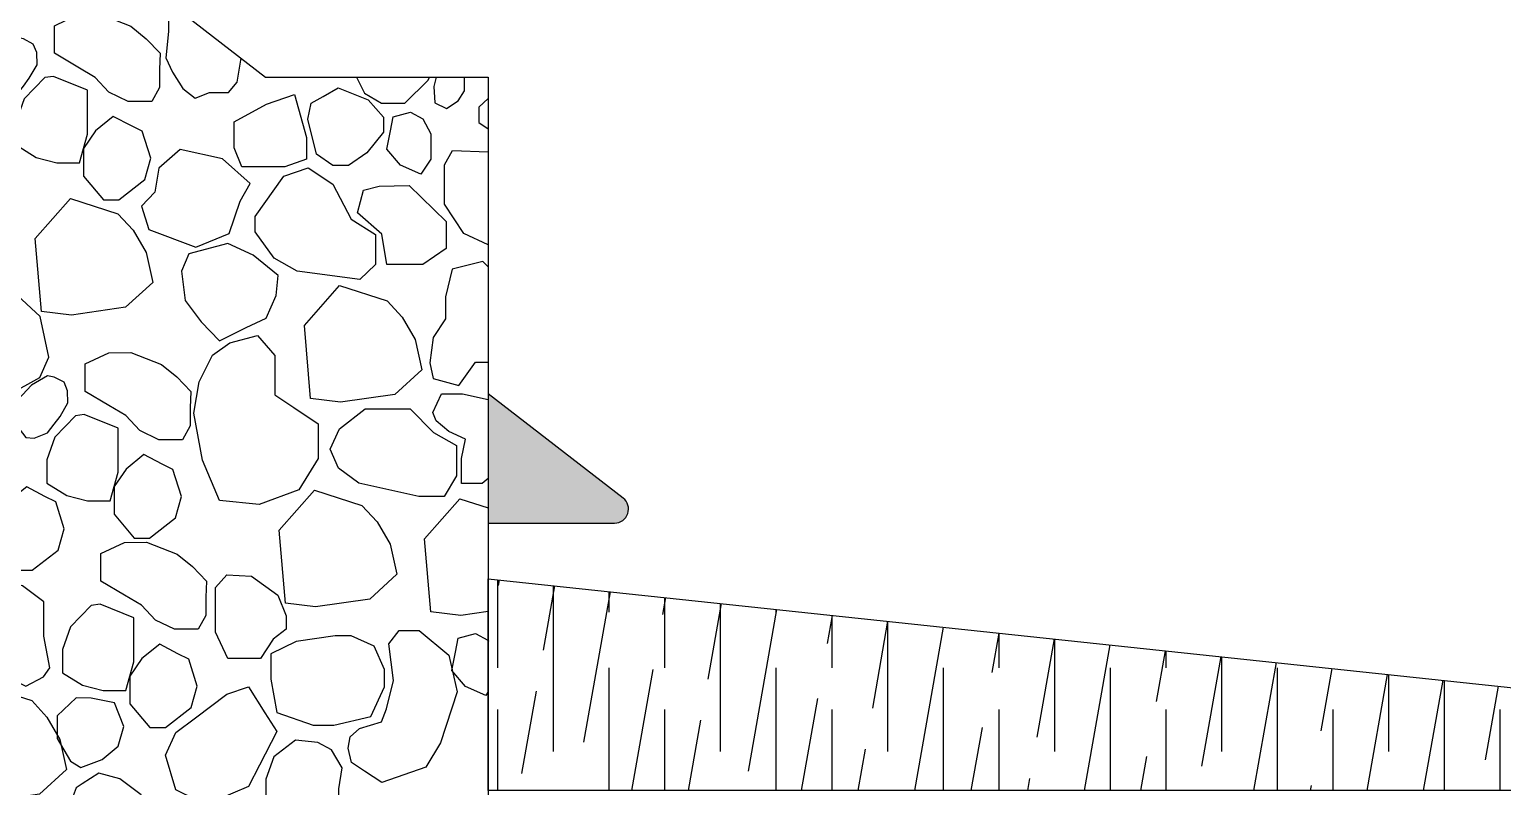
# Model space of a CAD drawing. Header units: millimetres. Extents: x -251401 to 377140, y -30451 to 275830.
# Drawn here: x 338474 to 341119, y -313 to 1045 of the extents above; entities that cross this region are included whole.
import ezdxf

# ---------------------------------------------------------------- set-up
doc = ezdxf.new("R2010")
doc.units = ezdxf.units.MM
doc.layers.add('0-S8', color=8, linetype='Continuous')
doc.layers.add('A-WALL', color=4, linetype='Continuous')

# ---------------------------------------------------------------- blocks, each defined once
blk = doc.blocks.new('H24H24H24')
at = {"layer": '0-S8', "color": 8}
for points in [[(5437.5, 4025.6), (5425.9, 4023.8), (5425.9, 3981.9), (5421, 3934.4), (5433.1, 3908.8), (5451.4, 3879.4), (5473.6, 3862.4), (5499.1, 3872.2), (5533.7, 3872.2), (5548.8, 3891.1), (5556.3, 3933.8)], [(5763.5, 3900), (5777.9, 3871.2), (5808.2, 3853), (5850.1, 3853), (5892, 3894.3), (5894.6, 3900)], [(5906.6, 3900), (5902.2, 3882.9), (5904.1, 3853.8), (5924.8, 3843.5), (5945.6, 3857.7), (5957, 3875.3), (5957, 3899), (5956.9, 3900)], [(6000, 3861.5), (5983.1, 3846.2), (5983.1, 3818.5), (6000, 3807.2)], [(6000, 3599.1), (5956.2, 3619.3), (5921.6, 3672), (5921.6, 3742.5), (5935.7, 3768.5), (6000, 3765.8)], [(6000, 3559.6), (5990, 3569.2), (5935, 3555.5), (5923.2, 3505.7), (5923.2, 3466.1), (5901, 3432.9), (5895.3, 3387.6), (5901, 3359.2), (5946.9, 3346.9), (5977.2, 3388.6), (6000, 3388.6)], [(6000, 3180), (5989, 3171.1), (5951.8, 3171.1), (5951.8, 3216), (5959, 3250.4), (5929.3, 3264.4), (5906.3, 3283.3), (5900.5, 3298), (5915.9, 3331.9), (5953.7, 3331.9), (6000, 3321.5)], [(6000, 2941.4), (5950.6, 2934.4), (5896.7, 2940.7), (5885.6, 3071.8), (5948.7, 3143.6), (6000, 3127.2)], [(6000, 2951.6), (5999.2, 2945.8), (6000, 2944.1)], [(6000, 2797.5), (5995.3, 2790.5), (5959.1, 2806.7), (5934.5, 2835.6), (5940.8, 2868.5), (5945.6, 2893.7), (5976.9, 2902.1), (5998.9, 2890), (6000, 2888.1)]]:
    blk.add_lwpolyline(points, dxfattribs=at)
for points in [[(5263.2, 4012.1), (5303, 4012.7), (5358.2, 3991.1), (5385.5, 3968.9), (5410.6, 3942.7), (5409.4, 3913.7), (5409.4, 3881.3), (5395.8, 3856.3), (5353.1, 3856.3), (5318.9, 3872.8), (5293.9, 3899.5), (5263.2, 3917.7), (5220.9, 3942.7), (5220.9, 3970), (5220.9, 3992.2)], [(5153.1, 3970.8), (5124.8, 3954.1), (5100.8, 3928.2), (5096, 3903.9), (5102.4, 3875.6), (5114.4, 3860), (5129.1, 3859.2), (5153.5, 3868.8), (5165.1, 3883.9), (5175.8, 3897.9), (5189.8, 3922.2), (5189.4, 3944.1), (5183, 3959.3), (5165.1, 3968.4)], [(5203.4, 3899.1), (5166.5, 3860.8), (5152, 3820.2), (5152, 3778.3), (5188.2, 3755.8), (5225.1, 3746.4), (5265.7, 3746.4), (5280.1, 3797.8), (5280.1, 3847.7), (5280.1, 3876.7), (5219.3, 3901.3)], [(5651.8, 3868.9), (5673.4, 3791.9), (5673.4, 3753), (5634.5, 3739.1), (5557.4, 3739.1), (5543.6, 3772.9), (5543.6, 3819.6), (5601.6, 3851.6)], [(5703.7, 3865.4), (5730.5, 3881), (5784.2, 3859.4), (5811.9, 3828.2), (5811.9, 3801.4), (5781.6, 3764.2), (5748.7, 3741.7), (5721, 3741.7), (5691.6, 3761.6), (5676.2, 3824.5), (5682.2, 3853.2)], [(5860.3, 3837.3), (5882.3, 3825.2), (5896.9, 3798.5), (5896.9, 3752.9), (5878.6, 3725.7), (5842.4, 3741.9), (5817.8, 3770.8), (5824.1, 3803.8), (5828.9, 3828.9)], [(5326.5, 3829.6), (5294.6, 3803.6), (5272.9, 3772.1), (5272.9, 3722.5), (5309.1, 3679.9), (5336.6, 3679.9), (5383, 3716), (5393.8, 3754.4), (5378.6, 3802.9), (5359.1, 3812.3)], [(5474.9, 3594.8), (5534.8, 3619.7), (5554.6, 3677.7), (5572.4, 3708.9), (5522.7, 3753.5), (5446.8, 3770.1), (5408.5, 3736.9), (5401.5, 3693.6), (5377.3, 3668.7), (5390.7, 3626.7)], [(5615.3, 3575), (5581.2, 3622.2), (5581.2, 3649.7), (5632.8, 3722.1), (5676.8, 3737.5), (5720.8, 3707.9), (5753.7, 3645.3), (5797.7, 3617.8), (5797.7, 3564), (5769.1, 3536.6), (5657, 3551.9)], [(5857.9, 3705.3), (5924.2, 3641), (5924.2, 3592.3), (5882.3, 3564), (5817.9, 3564), (5809, 3618.2), (5765.1, 3656.6), (5776.1, 3697), (5804.2, 3704.5)], [(5197.5, 3479.3), (5186.4, 3610.5), (5249.5, 3682.2), (5334.9, 3655), (5362.2, 3625.3), (5385.4, 3585.2), (5397.6, 3531.3), (5348.8, 3487), (5251.4, 3473)], [(5517.5, 3426.9), (5565.1, 3450.7), (5600.9, 3467.3), (5618.9, 3508.1), (5622.6, 3543.9), (5577.6, 3580.8), (5532, 3601.4), (5462.5, 3582.7), (5449.1, 3552.1), (5455.8, 3499.4), (5484.6, 3461.1)], [(5043.6, 3461.2), (5009.1, 3451.8), (4996.3, 3394.2), (5012.9, 3355.9), (5069.2, 3330.4), (5139.5, 3330.4), (5194.5, 3361), (5211.1, 3397.4), (5195.1, 3470.3), (5154.8, 3508), (5108.8, 3519.5), (5067.3, 3515.5), (5060.6, 3481.8)], [(5680.9, 3323.2), (5669.8, 3454.3), (5732.9, 3526.1), (5818.3, 3498.8), (5845.6, 3469.2), (5868.8, 3429), (5880.9, 3375.1), (5832.2, 3330.8), (5734.8, 3316.9)], [(5504.7, 3401.1), (5536.1, 3423.4), (5585.6, 3436.7), (5616.4, 3400.5), (5616.4, 3329.9), (5650.8, 3307), (5694.6, 3277.8), (5694.6, 3215.9), (5659.9, 3159.7), (5588.6, 3133.2), (5517.4, 3140.4), (5486.6, 3212.8), (5471.5, 3297.3), (5480.6, 3353.4)], [(5318.4, 3405.3), (5358.2, 3405.9), (5413.4, 3384.3), (5440.7, 3362.1), (5465.8, 3335.9), (5464.6, 3306.9), (5464.6, 3274.5), (5451, 3249.5), (5408.3, 3249.5), (5374.2, 3266), (5349.1, 3292.7), (5318.4, 3310.9), (5276.1, 3335.9), (5276.1, 3363.2), (5276.1, 3385.4)], [(5208.3, 3364.1), (5180, 3347.3), (5156, 3321.4), (5151.2, 3297.1), (5157.6, 3268.8), (5169.6, 3253.2), (5184.4, 3252.4), (5208.7, 3262), (5220.3, 3277.2), (5231, 3291.1), (5245, 3315.4), (5244.6, 3337.4), (5238.2, 3352.5), (5220.3, 3361.7)], [(5258.6, 3292.3), (5221.7, 3254), (5207.2, 3213.5), (5207.2, 3171.5), (5243.4, 3149.1), (5280.3, 3139.7), (5320.9, 3139.7), (5335.4, 3191), (5335.4, 3241), (5335.4, 3269.9), (5274.5, 3294.5)], [(5730.9, 3198.3), (5716.2, 3232.4), (5732.8, 3269.2), (5778.8, 3305.1), (5835.9, 3305.1), (5859.9, 3305.1), (5901.3, 3262.7), (5942.8, 3238.8), (5942.8, 3184.5), (5920.7, 3147.7), (5875.5, 3147.7), (5767.8, 3171.6)], [(5381.7, 3222.9), (5349.8, 3196.8), (5328.1, 3165.3), (5328.1, 3115.8), (5364.3, 3073.1), (5391.8, 3073.1), (5438.2, 3109.3), (5449, 3147.6), (5433.8, 3196.1), (5414.3, 3205.5)], [(5171.1, 3165), (5139.2, 3139), (5117.5, 3107.5), (5117.5, 3057.9), (5153.7, 3015.3), (5181.2, 3015.3), (5227.6, 3051.4), (5238.4, 3089.8), (5223.2, 3138.3), (5203.7, 3147.7)], [(5635.7, 2956), (5624.6, 3087.1), (5687.7, 3158.9), (5773.2, 3131.7), (5800.4, 3102), (5823.6, 3061.9), (5835.8, 3008), (5787, 2963.6), (5689.6, 2949.7)], [(5346.6, 3065.2), (5386.5, 3065.7), (5441.6, 3044.1), (5469, 3021.9), (5494, 2995.8), (5492.9, 2966.8), (5492.9, 2934.4), (5479.2, 2909.4), (5436.5, 2909.4), (5402.4, 2925.8), (5377.3, 2952.6), (5346.6, 2970.8), (5304.4, 2995.8), (5304.4, 3023.1), (5304.4, 3045.3)], [(5076.3, 2947.1), (5066.5, 2927.1), (5066.5, 2890.2), (5070.4, 2851.4), (5105.4, 2838.4), (5137.8, 2822.9), (5169.7, 2807.6), (5201.2, 2824.2), (5212.9, 2840.4), (5201.9, 2897.3), (5201.9, 2921.9), (5201.9, 2958.8), (5163.7, 2987.2), (5126.1, 2997.6), (5096.3, 2978.2), (5085.2, 2970.9)], [(5575, 3004.4), (5621.8, 2970.6), (5637, 2933.8), (5637, 2909.4), (5613.9, 2891.4), (5590.9, 2856.8), (5547.6, 2856.8), (5532.5, 2856.8), (5510.2, 2904.3), (5510.2, 2943.9), (5510.2, 2984.2), (5530.3, 3007.3)], [(5286.8, 2952.2), (5249.9, 2913.8), (5235.4, 2873.3), (5235.4, 2831.3), (5271.6, 2808.9), (5308.6, 2799.5), (5349.1, 2799.5), (5363.6, 2850.9), (5363.6, 2900.8), (5363.6, 2929.7), (5302.8, 2954.3)], [(5655, 2887.6), (5609.6, 2865.3), (5609.6, 2820), (5620.4, 2760.2), (5685.3, 2737.2), (5722.7, 2737.2), (5789, 2753), (5813.5, 2806.3), (5813.5, 2837.2), (5794.8, 2879), (5753.7, 2897.7), (5724.9, 2897.7)], [(5748.6, 2695.9), (5752.2, 2716.5), (5768.5, 2731.4), (5808.2, 2743.1), (5817.1, 2766.9), (5830, 2817.3), (5821.5, 2883.1), (5840.2, 2906.9), (5876, 2906.9), (5929.3, 2863.2), (5944.1, 2796.9), (5914, 2705.5), (5887.9, 2661.8), (5809, 2634.6), (5777.8, 2655), (5754.1, 2670.5)], [(5409.9, 2882.7), (5378.1, 2856.7), (5356.3, 2825.2), (5356.3, 2775.6), (5392.5, 2732.9), (5420.1, 2732.9), (5466.4, 2769.1), (5477.3, 2807.5), (5462.1, 2855.9), (5442.5, 2865.3)], [(5042.7, 2605.7), (5031.6, 2736.9), (5094.7, 2808.6), (5180.1, 2781.4), (5207.4, 2751.7), (5230.6, 2711.6), (5242.8, 2657.7), (5194, 2613.4), (5096.6, 2599.5)], [(5439, 2621.2), (5420.4, 2683.7), (5439, 2724.2), (5474.4, 2750.8), (5530.4, 2792.9), (5569.6, 2806.1), (5598.9, 2759.7), (5620.3, 2725.8), (5589.1, 2665.4), (5569.6, 2627.5), (5513.4, 2603.6), (5475.2, 2603.6)], [(5259.7, 2786.3), (5225.9, 2754.3), (5225.9, 2713.6), (5250, 2672.9), (5268.3, 2661.4), (5306.7, 2675.8), (5335.4, 2699.8), (5345.7, 2734.8), (5328.5, 2777.2), (5286.6, 2785.8)], [(5653.8, 2710.3), (5615, 2680.6), (5600.7, 2640.7), (5600.7, 2599.1), (5624.1, 2560.9), (5653.8, 2539.8), (5704.6, 2539.8), (5731.9, 2569.5), (5731.9, 2623.1), (5737.6, 2660.7), (5718.2, 2693.2), (5693.7, 2706.3)], [(5250.8, 2600.9), (5241.1, 2580.8), (5241.1, 2543.9), (5245, 2505.1), (5280, 2492.2), (5312.3, 2476.6), (5344.3, 2461.3), (5375.8, 2477.9), (5387.4, 2494.1), (5376.4, 2551.1), (5376.4, 2575.6), (5376.4, 2612.5), (5338.2, 2641), (5300.7, 2651.3), (5270.9, 2631.9), (5259.8, 2624.7)]]:
    blk.add_lwpolyline(points, close=True, dxfattribs=at)

msp = doc.modelspace()

# ---------------------------------------------------------------- hatches: boundary and pattern name
at = {"layer": '0-S8'}
h = msp.add_hatch(dxfattribs=at)
h.set_pattern_fill('GOST_WOOD', color=8, scale=10, angle=350)
h.set_pattern_definition([(80, (284596.21, -5e-13), (59.088465, -10.41889), [100, -20]), (80, (284612.43, -23.17), (59.088465, -10.41889), [60, -15, 30, -15]), (80, (284626.92, -56.186), (59.088465, -10.41889), [100, -20])])
edge = h.paths.add_edge_path()
edge.add_line((333055.453, 204.638), (333297.5, 391.674))
edge.add_line((333297.5, 391.674), (333297.5, 159.856))
edge.add_line((333297.5, 159.856), (333070.74, 159.856))
edge.add_arc((333070.74, 184.856), 25, 127.69424, 270, ccw=False)
edge = h.paths.add_edge_path()
edge.add_line((339539.547, 204.638), (339297.5, 391.674))
edge.add_line((339297.5, 391.674), (339297.5, 159.856))
edge.add_line((339297.5, 159.856), (339524.26, 159.856))
edge.add_arc((339524.26, 184.856), 25, 270, 412.30576)
h = msp.add_hatch(dxfattribs=at)
h.set_pattern_fill('GOST_WOOD', color=8, scale=50, angle=350)
h.set_pattern_definition([(80, (-2485.5, 0), (295.44233, -52.09445), [500, -100]), (80, (-2404.38, -115.85), (295.44233, -52.09445), [300, -75, 150, -75]), (80, (-2331.95, -280.93), (295.44233, -52.09445), [500, -100])])
edge = h.paths.add_edge_path()
edge.add_line((339297.5, 59.856), (342500.442, -280.256))
edge.add_arc((342498.33, -300.144), 20, -90, 83.93863, ccw=False)
edge.add_line((342498.33, -320.144), (339297.5, -320.144))
edge.add_line((339297.5, -320.144), (339297.5, 59.856))
h = msp.add_hatch(dxfattribs=at)
h.set_pattern_fill('GOST_WOOD', color=8, scale=50)
h.set_pattern_definition([(90, (-2485.5, 0), (300, -2e-14), [500, -100]), (90, (-2385.5, -100), (300, -2e-14), [300, -75, 150, -75]), (90, (-2285.5, -250), (300, -2e-14), [500, -100])])
edge = h.paths.add_edge_path()
edge.add_line((339297.5, 59.856), (342500.442, -280.256))
edge.add_arc((342498.33, -300.144), 20, -90, 83.93863, ccw=False)
edge.add_line((342498.33, -320.144), (339297.5, -320.144))
edge.add_line((339297.5, -320.144), (339297.5, 59.856))

# ---------------------------------------------------------------- linework, layer by layer
at = {"layer": 'A-WALL'}
msp.add_lwpolyline([(333297.5, 959.856), (333697.5, 959.856), (335897.5, 2659.856), (335897.5, 3059.856), (336697.5, 3059.856), (336697.5, 2659.856), (338897.5, 959.856), (339297.5, 959.856), (339297.5, -2940.144), (333297.5, -2940.144)], close=True, dxfattribs=at)
at = {"layer": 'A-WALL', "color": 3}
for points in [[(339539.547, 204.638), (339297.5, 391.674), (339297.5, 159.856), (339524.26, 159.856, 0.7153079)], [(339297.5, 59.856), (342500.442, -280.256, -0.94845577), (342498.33, -320.144), (339297.5, -320.144)]]:
    msp.add_lwpolyline(points, format="xyb", close=True, dxfattribs=at)

# ---------------------------------------------------------------- block references
at = {"layer": 'A-WALL'}
msp.add_blockref('H24H24H24', (333297.5, -2940.144), dxfattribs=at)

doc.saveas('drawing.dxf')
